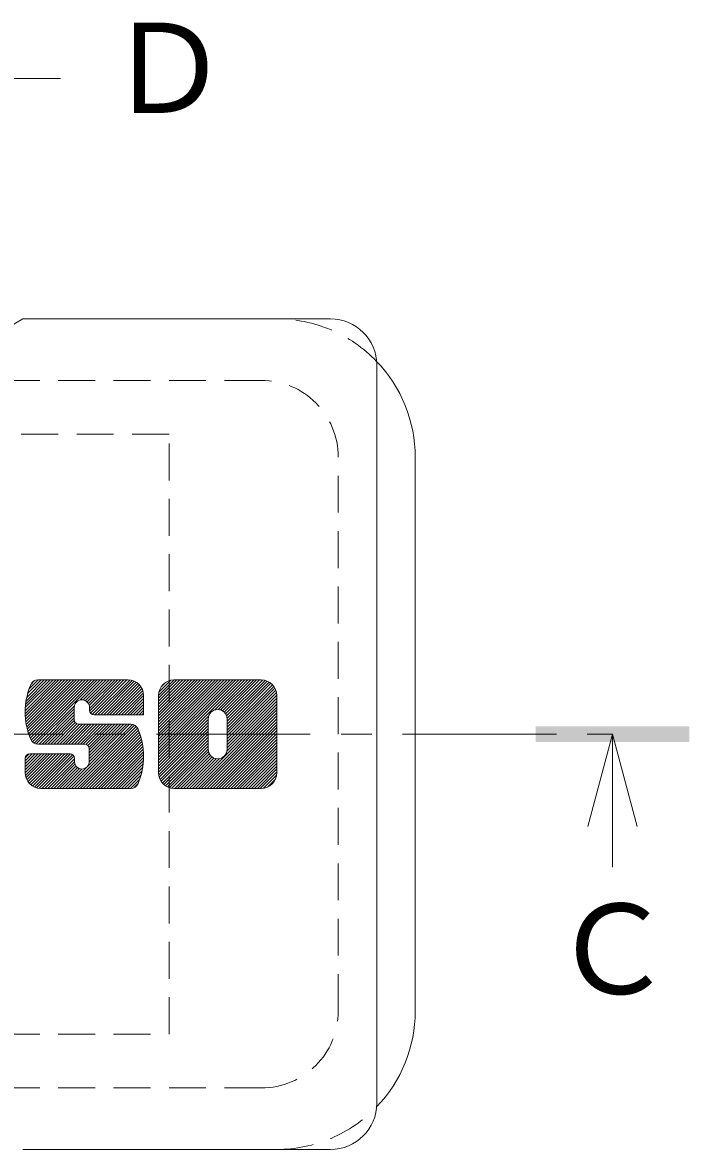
# Model space of a CAD drawing. Units: millimetres on the paper, enlarged 10 times, with parts at other scales. Extents: x -1583 to 1839, y -1939 to 1692.
# Drawn here: x 875.6 to 1092.3, y 1230.9 to 1597.2 of the extents above; entities that cross this region are included whole.
import ezdxf
from ezdxf.enums import TextEntityAlignment as Align

# ---------------------------------------------------------------- set-up
doc = ezdxf.new("R2010")
doc.units = ezdxf.units.MM
doc.header["$LTSCALE"] = 10
doc.linetypes.add('CHAIN1', pattern=[8, 5, -1, 1, -1])
doc.linetypes.add('DASHED1', pattern=[1.8, 1.2, -0.6])
for name, color, linetype, lineweight in [('D-5', 7, 'Continuous', 9), ('D-7', 6, 'Continuous', 9), ('D-8', 4, 'Continuous', 9)]:
    doc.layers.add(name, color=color, linetype=linetype, lineweight=lineweight)
doc.styles.add('ＭＳ ゴシック', font='')
doc.styles.get('ＭＳ ゴシック').set_extended_font_data('MS Gothic')

msp = doc.modelspace()

# ---------------------------------------------------------------- linework, layer by layer
at = {"layer": 'D-5', "color": 4}
for p, q in [((833.17, 1579.04), (887.87, 1579.04)), ((1067.27, 1365.93), (1059.27, 1335.93)), ((1067.27, 1365.93), (1067.27, 1322.69)), ((1067.27, 1365.93), (1075.27, 1335.93))]:
    msp.add_line(p, q, dxfattribs=at)
at = {"layer": 'D-5', "color": 4, "linetype": 'CHAIN1'}
msp.add_line((599.08, 1365.93), (1067.27, 1365.93), dxfattribs=at)
at = {"layer": 'D-5', "color": 4}
msp.add_solid([(1042.27, 1363.43), (1092.27, 1363.43), (1042.27, 1368.43), (1092.27, 1368.43)], dxfattribs=at)
at = {"layer": 'D-7'}
for p, q in [((858.17, 1490.93), (875.67, 1500.93)), ((975.67, 1500.93), (875.67, 1500.93)), ((990.67, 1245.93), (990.67, 1485.93)), ((1003.17, 1275.93), (1003.17, 1455.93)), ((876.44, 1373.54), (886.45, 1383.55)), ((876.44, 1372.58), (887.41, 1383.55)), ((876.48, 1374.54), (885.49, 1383.55)), ((876.48, 1371.67), (888.37, 1383.55)), ((876.56, 1370.78), (889.32, 1383.55)), ((876.57, 1375.58), (884.53, 1383.55)), ((876.66, 1369.93), (890.28, 1383.55)), ((876.71, 1376.69), (883.57, 1383.55)), ((876.79, 1369.1), (891.24, 1383.55)), ((876.93, 1377.87), (882.61, 1383.55)), ((876.95, 1368.3), (892.2, 1383.55)), ((877.13, 1367.52), (893.16, 1383.55)), ((877.24, 1379.13), (881.66, 1383.55)), ((877.34, 1366.77), (894.12, 1383.55)), ((877.56, 1366.04), (895.08, 1383.55)), ((877.66, 1380.51), (880.7, 1383.55)), ((877.81, 1365.33), (896.04, 1383.55)), ((878.08, 1364.63), (896.99, 1383.55)), ((878.26, 1382.07), (879.51, 1383.33)), ((878.37, 1363.97), (897.95, 1383.55)), ((878.79, 1363.43), (898.91, 1383.55)), ((879.34, 1363.02), (899.87, 1383.55)), ((909.87, 1383.55), (880.55, 1383.55)), ((894.33, 1377.05), (900.83, 1383.55)), ((895.3, 1377.07), (901.79, 1383.55)), ((896.02, 1376.82), (902.75, 1383.55)), ((896.57, 1376.42), (903.7, 1383.55)), ((897, 1375.88), (904.66, 1383.55)), ((897.27, 1375.2), (905.62, 1383.55)), ((897.34, 1374.31), (906.58, 1383.55)), ((897.38, 1373.39), (907.54, 1383.55)), ((897.7, 1372.75), (908.5, 1383.55)), ((898.25, 1372.35), (909.46, 1383.55)), ((899.09, 1372.22), (910.39, 1383.52)), ((900.05, 1372.22), (911.2, 1383.37)), ((901.01, 1372.22), (911.9, 1383.12)), ((901.96, 1372.22), (912.53, 1382.79)), ((902.92, 1372.22), (913.09, 1382.39)), ((903.88, 1372.22), (913.58, 1381.92)), ((904.84, 1372.22), (914.01, 1381.39)), ((919.79, 1378.54), (924.79, 1383.55)), ((919.79, 1377.59), (925.75, 1383.55)), ((919.79, 1376.63), (926.71, 1383.55)), ((919.79, 1375.67), (927.67, 1383.55)), ((919.79, 1374.71), (928.63, 1383.55)), ((919.79, 1373.75), (929.59, 1383.55)), ((919.79, 1372.79), (930.55, 1383.55)), ((919.79, 1371.83), (931.51, 1383.55)), ((919.79, 1370.87), (932.46, 1383.55)), ((919.79, 1369.92), (933.42, 1383.55)), ((919.79, 1368.96), (934.38, 1383.55)), ((919.79, 1368), (935.34, 1383.55)), ((919.79, 1367.04), (936.3, 1383.55)), ((919.79, 1366.08), (937.26, 1383.55)), ((919.79, 1365.12), (938.22, 1383.55)), ((919.79, 1364.16), (939.17, 1383.55)), ((919.79, 1363.21), (940.13, 1383.55)), ((919.79, 1362.25), (941.09, 1383.55)), ((919.79, 1361.29), (942.05, 1383.55)), ((919.79, 1360.33), (943.01, 1383.55)), ((919.79, 1359.37), (943.97, 1383.55)), ((919.79, 1358.41), (944.93, 1383.55)), ((919.79, 1357.45), (945.89, 1383.55)), ((919.79, 1356.49), (946.84, 1383.55)), ((919.91, 1379.63), (923.71, 1383.43)), ((920.63, 1381.3), (922.04, 1382.71)), ((953.14, 1383.55), (924.82, 1383.55)), ((938.04, 1373.79), (947.8, 1383.55)), ((939.14, 1373.93), (948.76, 1383.55)), ((939.95, 1373.78), (949.72, 1383.55)), ((940.6, 1373.48), (950.68, 1383.55)), ((941.14, 1373.05), (951.64, 1383.55)), ((941.57, 1372.53), (952.6, 1383.55)), ((941.89, 1371.88), (953.54, 1383.53)), ((942.06, 1371.09), (954.36, 1383.4)), ((942.07, 1370.14), (955.08, 1383.16)), ((942.07, 1369.19), (955.72, 1382.84)), ((942.07, 1368.23), (956.29, 1382.45)), ((942.07, 1367.27), (956.79, 1381.99)), ((942.07, 1366.31), (957.22, 1381.46)), ((905.8, 1372.22), (914.36, 1380.79)), ((906.76, 1372.22), (914.65, 1380.11)), ((907.72, 1372.22), (914.84, 1379.34)), ((908.67, 1372.22), (914.9, 1378.45)), ((909.63, 1372.22), (914.9, 1377.49)), ((914.9, 1378.52), (914.9, 1372.22)), ((919.79, 1353.34), (919.79, 1378.52)), ((942.07, 1365.35), (957.59, 1380.87)), ((942.07, 1364.39), (957.88, 1380.21)), ((942.07, 1363.43), (958.09, 1379.45)), ((942.07, 1362.47), (958.17, 1378.58)), ((942.07, 1361.52), (958.17, 1377.62)), ((958.17, 1378.52), (958.17, 1353.34)), ((880.04, 1362.76), (892.43, 1375.15)), ((880.95, 1362.71), (892.37, 1374.13)), ((892.37, 1370.65), (892.37, 1374.62)), ((897.34, 1373.73), (897.34, 1374.62)), ((910.59, 1372.22), (914.9, 1376.54)), ((911.55, 1372.22), (914.9, 1375.58)), ((912.51, 1372.22), (914.9, 1374.62)), ((930.78, 1348.31), (958.17, 1375.71)), ((931.74, 1348.31), (958.17, 1374.75)), ((932.7, 1348.31), (958.17, 1373.79)), ((942.03, 1360.52), (958.17, 1376.67)), ((881.91, 1362.71), (892.37, 1373.17)), ((882.87, 1362.71), (892.37, 1372.22)), ((883.83, 1362.71), (892.37, 1371.26)), ((884.78, 1362.71), (892.4, 1370.33)), ((898.85, 1372.22), (914.9, 1372.22)), ((913.47, 1372.22), (914.9, 1373.66)), ((914.43, 1372.22), (914.9, 1372.7)), ((919.79, 1355.54), (936.04, 1371.79)), ((919.79, 1354.58), (935.9, 1370.69)), ((933.65, 1348.31), (958.17, 1372.83)), ((934.61, 1348.31), (958.17, 1371.87)), ((935.57, 1348.31), (958.17, 1370.91)), ((935.9, 1361.01), (935.9, 1370.85)), ((942.07, 1361.01), (942.07, 1370.85)), ((885.74, 1362.71), (892.72, 1369.69)), ((886.7, 1362.71), (893.26, 1369.27)), ((887.66, 1362.71), (894.09, 1369.14)), ((888.62, 1362.71), (895.05, 1369.14)), ((889.58, 1362.71), (896, 1369.14)), ((890.51, 1348.31), (911.29, 1369.09)), ((890.54, 1362.71), (896.96, 1369.14)), ((891.47, 1348.31), (911.99, 1368.83)), ((891.49, 1362.71), (897.92, 1369.14)), ((892.43, 1348.31), (912.54, 1368.42)), ((892.45, 1362.71), (898.88, 1369.14)), ((893.39, 1348.31), (912.96, 1367.89)), ((893.41, 1362.71), (899.84, 1369.14)), ((893.88, 1369.14), (910.79, 1369.14)), ((894.35, 1348.31), (913.26, 1367.22)), ((894.37, 1362.71), (900.8, 1369.14)), ((895.31, 1348.31), (913.53, 1366.53)), ((895.33, 1362.71), (901.76, 1369.14)), ((896.21, 1362.64), (902.71, 1369.14)), ((896.77, 1355.52), (910.38, 1369.14)), ((896.81, 1362.27), (903.67, 1369.14)), ((897.18, 1361.68), (904.63, 1369.14)), ((897.25, 1360.8), (905.59, 1369.14)), ((897.25, 1359.84), (906.55, 1369.14)), ((897.25, 1358.89), (907.51, 1369.14)), ((897.25, 1357.93), (908.47, 1369.14)), ((897.25, 1356.97), (909.42, 1369.14)), ((919.79, 1353.62), (935.9, 1369.73)), ((919.83, 1352.7), (935.9, 1368.77)), ((920, 1351.91), (935.9, 1367.81)), ((920.26, 1351.22), (935.9, 1366.85)), ((936.53, 1348.31), (958.17, 1369.95)), ((937.49, 1348.31), (958.17, 1369)), ((938.45, 1348.31), (958.17, 1368.04)), ((939.41, 1348.31), (958.17, 1367.08)), ((895.74, 1362.71), (880.55, 1362.71)), ((896.27, 1348.31), (913.77, 1365.82)), ((897.23, 1348.31), (914, 1365.09)), ((898.18, 1348.31), (914.2, 1364.33)), ((899.14, 1348.31), (914.39, 1363.56)), ((900.1, 1348.31), (914.55, 1362.76)), ((920.6, 1350.6), (935.9, 1365.89)), ((921.01, 1350.05), (935.9, 1364.93)), ((921.49, 1349.57), (935.9, 1363.97)), ((922.03, 1349.15), (935.9, 1363.02)), ((940.36, 1348.31), (958.17, 1366.12)), ((941.32, 1348.31), (958.17, 1365.16)), ((942.28, 1348.31), (958.17, 1364.2)), ((943.24, 1348.31), (958.17, 1363.24)), ((876.43, 1357.24), (878.74, 1359.54)), ((876.43, 1356.28), (879.7, 1359.54)), ((876.43, 1355.32), (880.66, 1359.54)), ((876.43, 1354.36), (881.61, 1359.54)), ((876.43, 1353.4), (882.57, 1359.54)), ((876.44, 1358.21), (877.77, 1359.53)), ((876.5, 1352.51), (883.53, 1359.54)), ((876.69, 1351.75), (884.49, 1359.54)), ((876.98, 1351.07), (885.45, 1359.54)), ((877.34, 1350.47), (886.41, 1359.54)), ((877.76, 1349.94), (887.37, 1359.54)), ((877.94, 1359.54), (890.95, 1359.54)), ((878.25, 1349.47), (888.32, 1359.54)), ((878.81, 1349.07), (889.28, 1359.54)), ((879.44, 1348.74), (890.24, 1359.54)), ((880.15, 1348.49), (891.18, 1359.52)), ((880.95, 1348.34), (891.86, 1359.24)), ((897.25, 1361.2), (897.25, 1356.97)), ((901.06, 1348.31), (914.68, 1361.93)), ((902.02, 1348.31), (914.78, 1361.08)), ((902.98, 1348.31), (914.86, 1360.19)), ((903.94, 1348.31), (914.9, 1359.27)), ((922.65, 1348.81), (935.9, 1362.06)), ((923.33, 1348.54), (935.9, 1361.1)), ((924.12, 1348.36), (935.99, 1360.24)), ((925.03, 1348.31), (936.26, 1359.55)), ((944.2, 1348.31), (958.17, 1362.29)), ((945.16, 1348.31), (958.17, 1361.33)), ((946.12, 1348.31), (958.17, 1360.37)), ((947.08, 1348.31), (958.17, 1359.41)), ((876.43, 1358.03), (876.43, 1353.34)), ((881.89, 1348.31), (892.29, 1358.72)), ((882.85, 1348.31), (892.46, 1357.92)), ((883.8, 1348.31), (892.46, 1356.96)), ((884.76, 1348.31), (892.6, 1356.15)), ((885.72, 1348.31), (892.94, 1355.53)), ((892.46, 1358.03), (892.46, 1356.97)), ((904.89, 1348.31), (914.9, 1358.32)), ((905.85, 1348.31), (914.86, 1357.32)), ((906.81, 1348.31), (914.77, 1356.27)), ((925.98, 1348.31), (936.66, 1358.98)), ((926.94, 1348.31), (937.16, 1358.52)), ((927.9, 1348.31), (937.77, 1358.17)), ((928.86, 1348.31), (938.51, 1357.96)), ((929.82, 1348.31), (939.47, 1357.96)), ((948.03, 1348.31), (958.17, 1358.45)), ((948.99, 1348.31), (958.17, 1357.49)), ((949.95, 1348.31), (958.17, 1356.53)), ((950.91, 1348.31), (958.17, 1355.57)), ((886.68, 1348.31), (893.42, 1355.05)), ((887.64, 1348.31), (894.04, 1354.71)), ((888.6, 1348.31), (894.86, 1354.57)), ((889.56, 1348.31), (896.31, 1355.06)), ((907.77, 1348.31), (914.63, 1355.17)), ((908.73, 1348.31), (914.41, 1353.99)), ((909.69, 1348.31), (914.1, 1352.72)), ((951.87, 1348.31), (958.17, 1354.62)), ((952.83, 1348.31), (958.17, 1353.66)), ((953.83, 1348.36), (958.13, 1352.65)), ((910.79, 1348.31), (881.47, 1348.31)), ((910.65, 1348.31), (913.68, 1351.34)), ((911.83, 1348.54), (913.08, 1349.78)), ((953.14, 1348.31), (924.82, 1348.31)), ((955.17, 1348.74), (957.74, 1351.31)), ((875.67, 1230.93), (975.67, 1230.93))]:
    msp.add_line(p, q, dxfattribs=at)
at = {"layer": 'D-7', "linetype": 'DASHED1'}
for p, q in [((953.17, 1480.93), (833.17, 1480.93)), ((978.17, 1275.93), (978.17, 1455.93)), ((953.17, 1250.93), (833.17, 1250.93))]:
    msp.add_line(p, q, dxfattribs=at)
for centre, radius, start, end in [((958.17, 1455.93), 45, 43.8452, 90), ((953.17, 1455.93), 25, 0, 90), ((953.17, 1275.93), 25, 270, 0), ((958.17, 1275.93), 45, 270, 316.1547)]:
    msp.add_arc(centre, radius, start, end, dxfattribs=at)
at = {"layer": 'D-7'}
for centre, radius, start, end in [((975.67, 1485.93), 15, 0, 90), ((958.17, 1455.93), 45, 0, 43.8452), ((899.26, 1373.13), 22.82, 157.1011, 202.8989), ((880.55, 1381.03), 2.52, 90, 157.1011), ((909.87, 1378.52), 5.03, 0, 90), ((924.82, 1378.52), 5.03, 90, 180), ((953.14, 1378.52), 5.03, 0, 90), ((894.86, 1374.62), 2.48, 0, 180), ((898.85, 1373.73), 1.51, 180, 270), ((938.98, 1370.85), 3.08, 0, 180), ((893.88, 1370.65), 1.51, 180, 270), ((910.79, 1366.62), 2.52, 22.908, 90), ((892.1, 1358.72), 22.8, 337.092, 22.908), ((880.55, 1365.23), 2.52, 202.8989, 270), ((895.74, 1361.2), 1.51, 0, 90), ((877.94, 1358.03), 1.51, 90, 180), ((890.95, 1358.03), 1.51, 0, 90), ((938.98, 1361.01), 3.08, 180, 0), ((894.86, 1356.97), 2.4, 180, 0), ((881.47, 1353.34), 5.03, 180, 270), ((924.82, 1353.34), 5.03, 180, 270), ((953.14, 1353.34), 5.03, 270, 0), ((910.79, 1350.83), 2.52, 270, 337.092), ((958.17, 1275.93), 45, 316.1547, 0), ((975.67, 1245.93), 15, 270, 0)]:
    msp.add_arc(centre, radius, start, end, dxfattribs=at)
at = {"layer": 'D-8', "linetype": 'DASHED1'}
for p, q in [((923.17, 1463.43), (743.17, 1463.43)), ((923.17, 1268.43), (923.17, 1463.43)), ((743.17, 1268.43), (923.17, 1268.43))]:
    msp.add_line(p, q, dxfattribs=at)

# ---------------------------------------------------------------- texts
at = {"layer": 'D-5', "color": 2, "style": 'ＭＳ ゴシック'}
for s, p in [('Ｄ', (902.87, 1559.04)), ('Ｃ', (1047.27, 1272.69))]:
    msp.add_text(s, height=29.33, dxfattribs=at).set_placement(p, align=Align.BOTTOM_LEFT)

doc.saveas('drawing.dxf')
